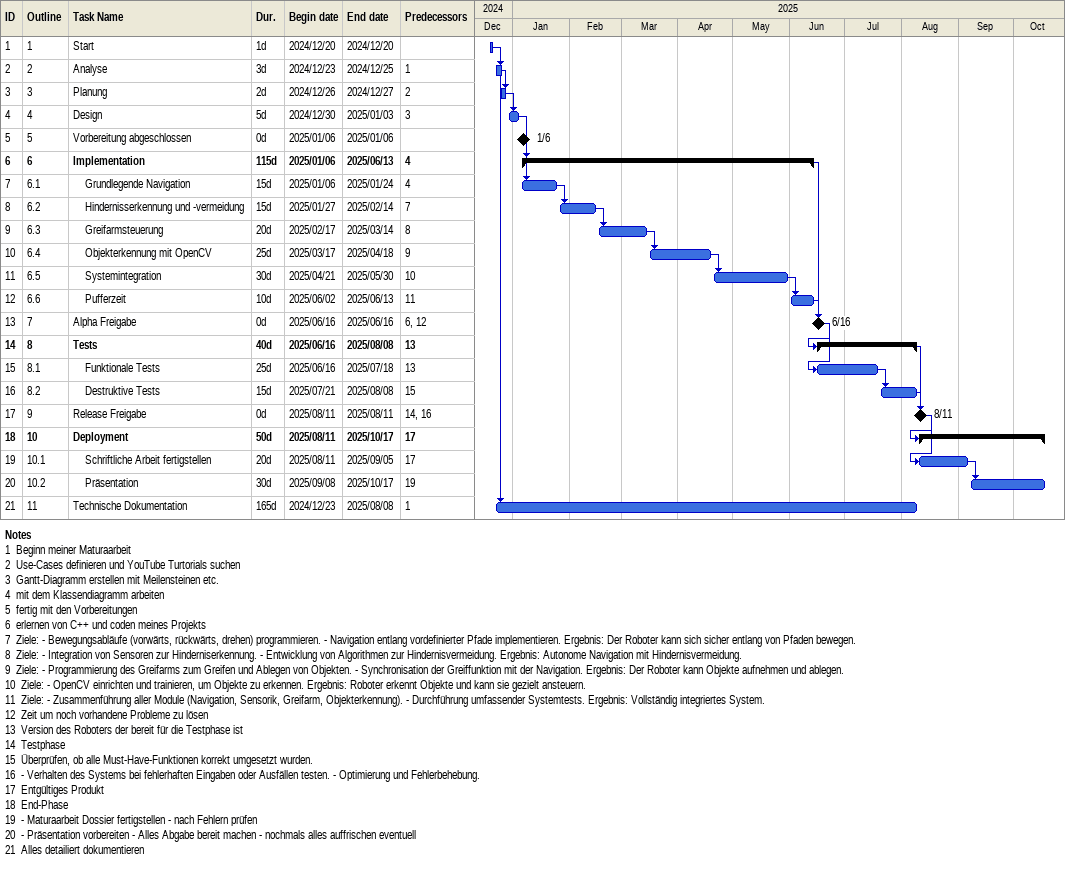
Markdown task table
| ID | WBS | Task | Duration | Start | Finish | Predecessors |
|---|---|---|---|---|---|---|
| 1 | 1 | Start | 1d | 2024-12-20 | 2024-12-20 |  |
| 2 | 2 | Analyse | 3d | 2024-12-23 | 2024-12-25 | 1 |
| 3 | 3 | Planung | 2d | 2024-12-26 | 2024-12-27 | 2 |
| 4 | 4 | Design | 5d | 2024-12-30 | 2025-01-03 | 3 |
| 5 | 5 | Vorbereitung abgeschlossen | 0d | 2025-01-06 | 2025-01-06 |  |
| 6 | 6 | **Implementation** | 115d | 2025-01-06 | 2025-06-13 | 4 |
| 7 | 6.1 | Grundlegende Navigation | 15d | 2025-01-06 | 2025-01-24 | 4 |
| 8 | 6.2 | Hindernisserkennung und -vermeidung | 15d | 2025-01-27 | 2025-02-14 | 7 |
| 9 | 6.3 | Greifarmsteuerung | 20d | 2025-02-17 | 2025-03-14 | 8 |
| 10 | 6.4 | Objekterkennung mit OpenCV | 25d | 2025-03-17 | 2025-04-18 | 9 |
| 11 | 6.5 | Systemintegration | 30d | 2025-04-21 | 2025-05-30 | 10 |
| 12 | 6.6 | Pufferzeit | 10d | 2025-06-02 | 2025-06-13 | 11 |
| 13 | 7 | Alpha Freigabe | 0d | 2025-06-16 | 2025-06-16 | 6, 12 |
| 14 | 8 | **Tests** | 40d | 2025-06-16 | 2025-08-08 | 13 |
| 15 | 8.1 | Funktionale Tests | 25d | 2025-06-16 | 2025-07-18 | 13 |
| 16 | 8.2 | Destruktive Tests | 15d | 2025-07-21 | 2025-08-08 | 15 |
| 17 | 9 | Release Freigabe | 0d | 2025-08-11 | 2025-08-11 | 14, 16 |
| 18 | 10 | **Deployment** | 50d | 2025-08-11 | 2025-10-17 | 17 |
| 19 | 10.1 | Schriftliche Arbeit fertigstellen | 20d | 2025-08-11 | 2025-09-05 | 17 |
| 20 | 10.2 | Präsentation | 30d | 2025-09-08 | 2025-10-17 | 19 |
| 21 | 11 | Technische Dokumentation | 165d | 2024-12-23 | 2025-08-08 | 1 |

Notes
- 1: Beginn meiner Maturaarbeit
- 2: Use-Cases definieren und YouTube Turtorials suchen
- 3: Gantt-Diagramm erstellen mit Meilensteinen etc.
- 4: mit dem Klassendiagramm arbeiten
- 5: fertig mit den Vorbereitungen
- 6: erlernen von C++ und coden meines Projekts
- 7: Ziele: - Bewegungsabläufe (vorwärts, rückwärts, drehen) programmieren. - Navigation entlang vordefinierter Pfade implementieren. Ergebnis: Der Roboter kann sich sicher entlang von Pfaden bewegen.
- 8: Ziele: - Integration von Sensoren zur Hinderniserkennung. - Entwicklung von Algorithmen zur Hindernisvermeidung. Ergebnis: Autonome Navigation mit Hindernisvermeidung.
- 9: Ziele: - Programmierung des Greifarms zum Greifen und Ablegen von Objekten. - Synchronisation der Greiffunktion mit der Navigation. Ergebnis: Der Roboter kann Objekte aufnehmen und ablegen.
- 10: Ziele: - OpenCV einrichten und trainieren, um Objekte zu erkennen. Ergebnis: Roboter erkennt Objekte und kann sie gezielt ansteuern.
- 11: Ziele: - Zusammenführung aller Module (Navigation, Sensorik, Greifarm, Objekterkennung). - Durchführung umfassender Systemtests. Ergebnis: Vollständig integriertes System.
- 12: Zeit um noch vorhandene Probleme zu lösen
- 13: Version des Roboters der bereit für die Testphase ist
- 14: Testphase
- 15: Überprüfen, ob alle Must-Have-Funktionen korrekt umgesetzt wurden.
- 16: - Verhalten des Systems bei fehlerhaften Eingaben oder Ausfällen testen. - Optimierung und Fehlerbehebung.
- 17: Entgültiges Produkt
- 18: End-Phase
- 19: - Maturaarbeit Dossier fertigstellen - nach Fehlern prüfen
- 20: - Präsentation vorbereiten - Alles Abgabe bereit machen - nochmals alles auffrischen eventuell
- 21: Alles detailiert dokumentieren
